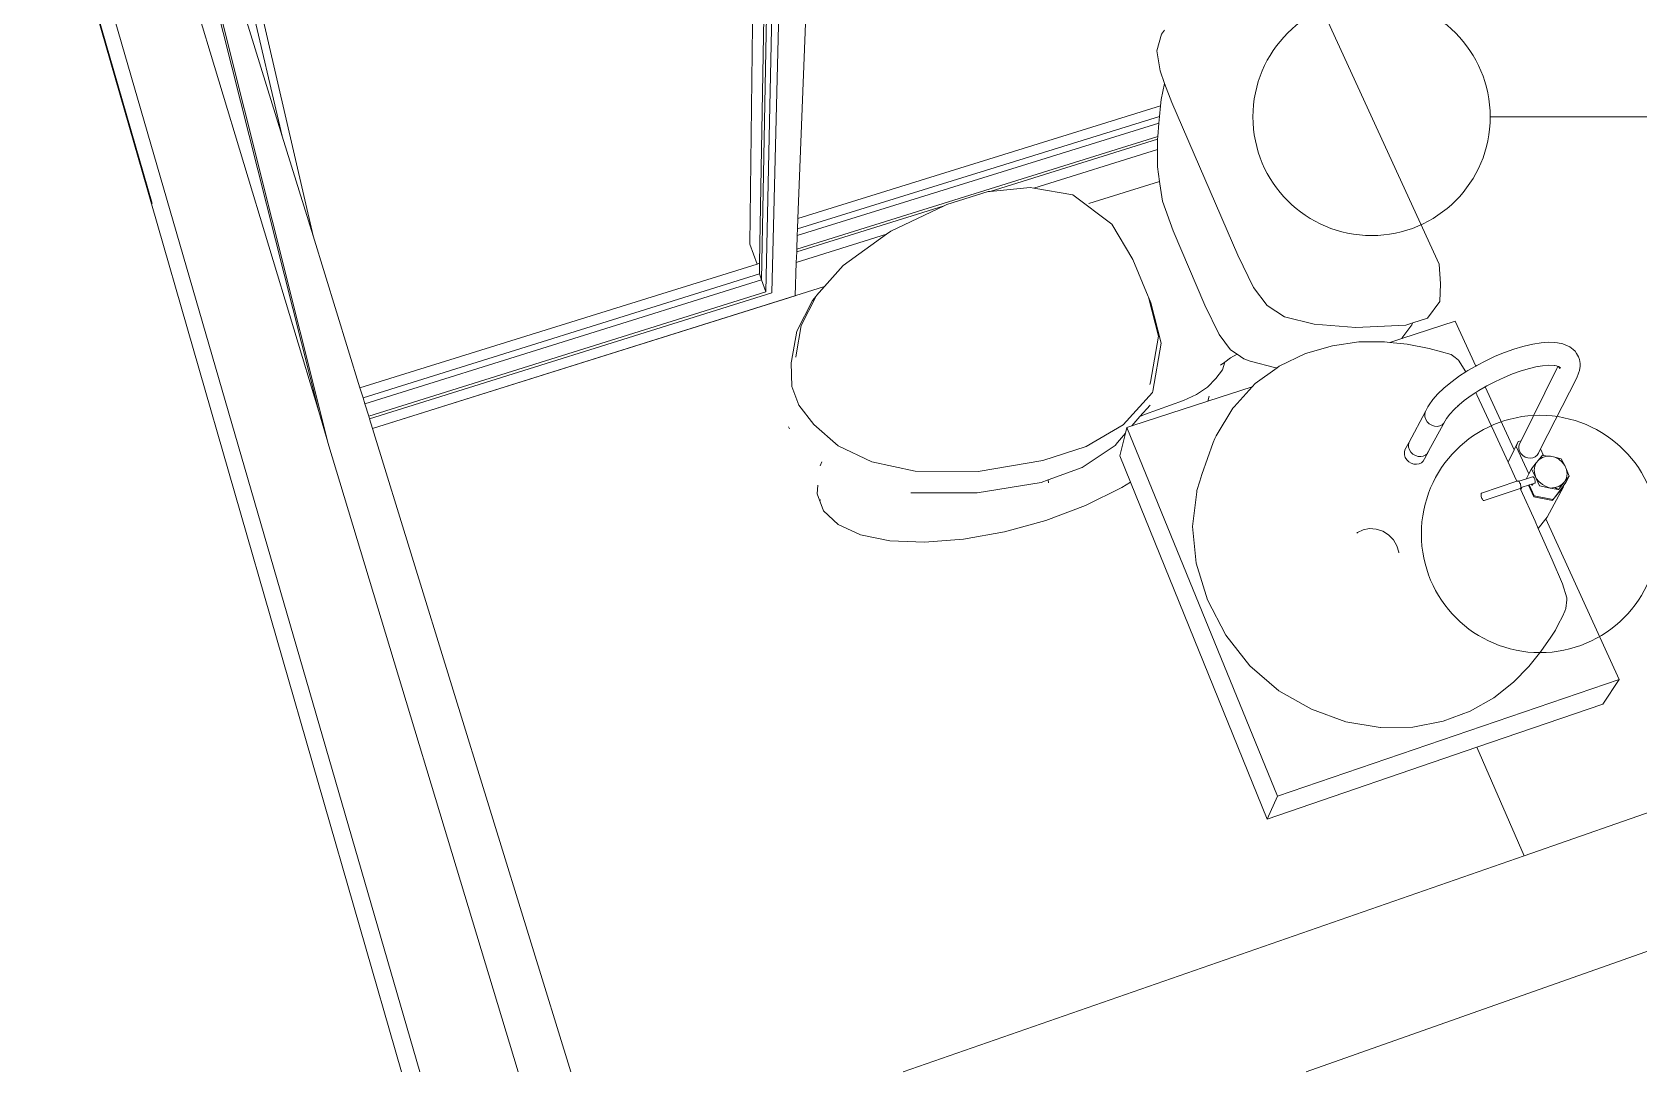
# Model space of a CAD drawing. Header units: millimetres. Extents: x 1634676 to 2568129, y -408635 to -190573.
# Drawn here: x 2500426 to 2507133, y -338262 to -333923 of the extents above; entities that cross this region are included whole.
import ezdxf

# ---------------------------------------------------------------- set-up
doc = ezdxf.new("R2010")
doc.units = ezdxf.units.MM
doc.header["$MEASUREMENT"] = 0
doc.layers.add('thin', color=250, linetype='Continuous', lineweight=5)

msp = doc.modelspace()

# ---------------------------------------------------------------- linework, layer by layer
at = {"layer": 'thin'}
for p, q in [((2503513.6, -335010.6), (2503592, -331820.8)), ((2503462.4, -334887.9), (2503514.6, -331865.1)), ((2503470.8, -334957.4), (2503528.3, -331861.2)), ((2503489.1, -335007.4), (2503556, -331853.4)), ((2501622.4, -335506.6), (2500819.1, -332322.8)), ((2501661.2, -335635), (2500871.5, -332492.8)), ((2500893, -332486.8), (2501470.5, -334357.5)), ((2501043, -332538), (2501470.5, -334357.5)), ((2500426.3, -332685.5), (2502045.2, -338261.8)), ((2503690.1, -332931.6), (2503623, -334700.6)), ((2503422, -334807.7), (2503443, -333003.9)), ((2500907.5, -334581.1), (2500537.4, -333296.4)), ((2500538.7, -333296), (2500908.9, -334580.7)), ((2500558.9, -333360.9), (2500927.1, -334638.6)), ((2501333, -333621.9), (2501598.7, -334773.2)), ((2501622.4, -335506.6), (2501075.5, -333697.3)), ((2505735.3, -333662.6), (2506299.2, -334891.3)), ((2505152.7, -333915.4), (2505140.2, -333931.4)), ((2505120.8, -334001.5), (2505140.2, -333931.4)), ((2505134.4, -334085.5), (2505120.8, -334001.5)), ((2505153.5, -334137.2), (2505134.4, -334085.5)), ((2505153.5, -334137.2), (2505138.6, -334204.4)), ((2505183.1, -334217.3), (2505153.5, -334137.2)), ((2503623, -334700.6), (2505136.2, -334230.8)), ((2505136.2, -334230.8), (2505132.2, -334275)), ((2505138.6, -334204.4), (2505136.2, -334230.8)), ((2505183.1, -334217.3), (2505458.7, -334854.5)), ((2503620.2, -334772.6), (2505129.7, -334302.8)), ((2503621.3, -334744.8), (2505132.2, -334275)), ((2505129.7, -334302.8), (2505124.6, -334358.7)), ((2505132.2, -334275), (2505129.7, -334302.8)), ((2506512.5, -334277), (2509196.1, -334277)), ((2501470.5, -334357.5), (2501598.7, -334773.2)), ((2503618.1, -334828.4), (2505124.6, -334358.7)), ((2504425.3, -334587.7), (2505123.7, -334369.9)), ((2505124.6, -334358.7), (2505123.7, -334369.6)), ((2505123.7, -334369.6), (2505123.7, -334369.9)), ((2505123.7, -334369.9), (2505123.9, -334413.1)), ((2504607.5, -334574.4), (2505123.9, -334413.1)), ((2505123.9, -334413.1), (2505124.2, -334485.8)), ((2505124.2, -334485.8), (2505131.7, -334546.4)), ((2500924.4, -334639.5), (2500907.5, -334581.1)), ((2500908.9, -334580.7), (2500927.1, -334638.6)), ((2504243.8, -334642.6), (2504417.1, -334588.5)), ((2504417.1, -334588.5), (2504425.3, -334587.7)), ((2504425.3, -334587.7), (2504591.6, -334571.7)), ((2504591.6, -334571.7), (2504607.5, -334574.4)), ((2504607.5, -334574.4), (2504770.6, -334601.9)), ((2505131.7, -334546.4), (2504837, -334638.8)), ((2505131.7, -334546.4), (2505132.9, -334556)), ((2505132.9, -334556), (2505144.4, -334628.3)), ((2501967.9, -338261.8), (2500924.4, -334639.5)), ((2503617.7, -334839.6), (2504233.2, -334647.6)), ((2504010.1, -334753.9), (2504233.2, -334647.6)), ((2504233.2, -334647.6), (2504243.8, -334642.6)), ((2504770.6, -334601.9), (2504932.7, -334725.3)), ((2505144.4, -334628.3), (2505189.6, -334752.6)), ((2503623, -334700.6), (2503621.3, -334744.8)), ((2504932.7, -334725.3), (2505020.4, -334872.4)), ((2501598.7, -334773.2), (2501794.7, -335408)), ((2503616, -334884), (2503993, -334766.3)), ((2503620.2, -334772.6), (2503618.1, -334828.4)), ((2503621.3, -334744.8), (2503620.2, -334772.6)), ((2503811.7, -334896.8), (2503993, -334766.3)), ((2503993, -334766.3), (2504010.1, -334753.9)), ((2505189.6, -334752.6), (2505321.1, -335062)), ((2503452.6, -334891), (2503422, -334807.7)), ((2503617.7, -334839.6), (2503616, -334884)), ((2503618.1, -334828.4), (2503617.7, -334839.6)), ((2505458.7, -334854.5), (2505525, -334988.3)), ((2501794.7, -335408), (2503452.6, -334891)), ((2503452.6, -334891), (2503462.4, -334887.9)), ((2503461.7, -334932.5), (2503462.4, -334887.9)), ((2503616, -334884), (2503610.7, -335023.5)), ((2503733.4, -334985), (2503811.7, -334896.8)), ((2505085.1, -335027), (2505020.4, -334872.4)), ((2506299.2, -334891.3), (2506304.6, -334974.2)), ((2501807.4, -335449.1), (2503461.7, -334932.5)), ((2501815.3, -335474.9), (2503470.8, -334957.4)), ((2503733.4, -334985), (2501846.8, -335576.9)), ((2503470.8, -334957.4), (2503461.7, -334932.5)), ((2503489.1, -335007.4), (2503470.8, -334957.4)), ((2503699.8, -335022.8), (2503733.4, -334985)), ((2505525, -334988.3), (2505581.6, -335064.6)), ((2506304.6, -334974.2), (2506302.5, -335047.2)), ((2501831.3, -335526.5), (2503489.1, -335007.4)), ((2501834.4, -335536.6), (2503513.6, -335010.6)), ((2503610.7, -335023.5), (2501846.8, -335576.8)), ((2503683, -335043), (2503617.5, -335171.4)), ((2503636.1, -335147.7), (2503698.4, -335025.7)), ((2503698.4, -335025.7), (2503683, -335043)), ((2503698.4, -335025.7), (2503699.8, -335022.8)), ((2505085.8, -335029.9), (2505085.1, -335027)), ((2505085.8, -335029.9), (2505095.2, -335052.3)), ((2505127.4, -335192.1), (2505085.8, -335029.9)), ((2505095.2, -335052.3), (2505138.6, -335221.3)), ((2505381.4, -335185.5), (2505321.1, -335062)), ((2506250.6, -335116.9), (2506302.5, -335047.2)), ((2505581.6, -335064.6), (2505653.5, -335111)), ((2505653.5, -335111), (2505776.9, -335142.5)), ((2506366.3, -335129.4), (2506143.1, -335201.7)), ((2506188.8, -335136.9), (2506250.6, -335116.9)), ((2506451.9, -335316.6), (2506366.3, -335129.4)), ((2503617.5, -335171.4), (2503595.4, -335296.6)), ((2503614.8, -335269.4), (2503636.1, -335147.7)), ((2505094.3, -335384.6), (2505127.4, -335192.1)), ((2505428.4, -335249.6), (2505381.4, -335185.5)), ((2505776.9, -335142.5), (2505952.1, -335155.5)), ((2505952.1, -335155.5), (2506160.4, -335146.1)), ((2506147.9, -335195.4), (2506143.1, -335201.7)), ((2506147.9, -335195.4), (2506185.6, -335144.9)), ((2506160.4, -335146.1), (2506188.8, -335136.9)), ((2506188.8, -335136.9), (2506185.6, -335144.9)), ((2505138.6, -335221.3), (2505104.3, -335421)), ((2505456.3, -335267.8), (2505428.4, -335249.6)), ((2505741, -335265), (2505853.4, -335232)), ((2505853.4, -335232), (2505964.5, -335216.2)), ((2505964.5, -335216.2), (2505966.2, -335216.1)), ((2506071, -335215.6), (2505966.2, -335216.1)), ((2506093.1, -335217.9), (2506071, -335215.6)), ((2506143.1, -335201.7), (2506093.1, -335217.9)), ((2506165.9, -335225.4), (2506093.1, -335217.9)), ((2506165.9, -335225.4), (2506257.4, -335242.9)), ((2506257.4, -335242.9), (2506309.6, -335256.9)), ((2506349.8, -335268.6), (2506309.6, -335256.9)), ((2506572.4, -335259.9), (2506533.2, -335276)), ((2506611.1, -335246.2), (2506572.4, -335259.9)), ((2506648.5, -335235.1), (2506611.1, -335246.2)), ((2506648.5, -335235.1), (2506654.3, -335233.7)), ((2506691, -335225.2), (2506654.3, -335233.7)), ((2506725, -335219.8), (2506691, -335225.2)), ((2506755.8, -335217.6), (2506725, -335219.8)), ((2506782.7, -335218.6), (2506755.8, -335217.6)), ((2506782.7, -335218.6), (2506792.7, -335220)), ((2506816, -335224.3), (2506792.7, -335220)), ((2506834.5, -335231.8), (2506816, -335224.3)), ((2506834.5, -335231.8), (2506844.5, -335236.6)), ((2506858.2, -335247.2), (2506844.5, -335236.6)), ((2506858.2, -335247.2), (2506866.7, -335254.9)), ((2506866.7, -335254.9), (2506872.8, -335264.7)), ((2506881.1, -335278.4), (2506872.8, -335264.7)), ((2503595.4, -335296.6), (2503595.2, -335302.6)), ((2503595.2, -335302.6), (2503597.6, -335401.7)), ((2503614.8, -335269.4), (2503614.4, -335279)), ((2505386.1, -335313.5), (2505404.1, -335300.6)), ((2505394.7, -335332.1), (2505404.1, -335300.6)), ((2505404.1, -335300.6), (2505428.3, -335283.1)), ((2505428.3, -335283.1), (2505456.3, -335267.8)), ((2505484.2, -335286), (2505456.3, -335267.8)), ((2505510.5, -335296), (2505484.2, -335286)), ((2505617.4, -335323.5), (2505510.5, -335296)), ((2505531.3, -335390.1), (2505622.6, -335323.9)), ((2505617.4, -335323.5), (2505622.6, -335323.9)), ((2505622.6, -335323.9), (2505632.1, -335317)), ((2505632.1, -335317), (2505741, -335265)), ((2506349.8, -335268.6), (2506350, -335268.7)), ((2506366.3, -335281.3), (2506349.8, -335268.6)), ((2506350, -335268.7), (2506366.3, -335281.3)), ((2506379.7, -335291.6), (2506366.3, -335281.3)), ((2506379.7, -335291.6), (2506380, -335291.9)), ((2506379.9, -335291.8), (2506380, -335291.9)), ((2506380, -335291.9), (2506410.8, -335341.2)), ((2506451.9, -335316.6), (2506419.2, -335335.7)), ((2506455.9, -335314.3), (2506451.9, -335316.6)), ((2506494.1, -335294.3), (2506455.9, -335314.3)), ((2506533.2, -335276), (2506494.1, -335294.3)), ((2506641.3, -335628.2), (2506790.5, -335327.2)), ((2506676.2, -335326.6), (2506641.8, -335336.8)), ((2506702.9, -335320.3), (2506676.2, -335326.6)), ((2506731.1, -335315.8), (2506702.9, -335320.3)), ((2506708.9, -335318.9), (2506702.9, -335320.3)), ((2506757.5, -335313.7), (2506731.1, -335315.8)), ((2506778.8, -335314.4), (2506757.5, -335313.7)), ((2506789.5, -335316.2), (2506778.8, -335314.4)), ((2506780.6, -335314.4), (2506778.8, -335314.4)), ((2506794.1, -335318), (2506789.5, -335316.2)), ((2506790.5, -335327.2), (2506794.1, -335318)), ((2506794, -335321.4), (2506794.5, -335318.2)), ((2506794.5, -335318.2), (2506794.1, -335318)), ((2506794.5, -335317), (2506794.6, -335316.9)), ((2506797.1, -335319.2), (2506794.5, -335318.2)), ((2506794.6, -335317), (2506794.6, -335316.9)), ((2506795.7, -335317.2), (2506795.7, -335317.1)), ((2506796, -335317.2), (2506796, -335317.1)), ((2506796.8, -335317.3), (2506796.8, -335317.3)), ((2506798.2, -335320.1), (2506797.1, -335319.2)), ((2506804.5, -335322.1), (2506797.1, -335319.2)), ((2506803.1, -335327.6), (2506798.2, -335320.1)), ((2506805.1, -335325.2), (2506798.2, -335320.1)), ((2506881.1, -335278.4), (2506884.4, -335289.6)), ((2506887.2, -335305.9), (2506884.4, -335289.6)), ((2506884.5, -335335.7), (2506887.3, -335317.4)), ((2506887.2, -335305.9), (2506887.3, -335317.4)), ((2505094.3, -335384.6), (2505091.9, -335394.1)), ((2505332.5, -335404.8), (2505367.3, -335368)), ((2505367.3, -335368), (2505394.7, -335332.1)), ((2505518.8, -335403.8), (2505531.3, -335390.1)), ((2506348.7, -335384.9), (2506319.5, -335409)), ((2506353.2, -335381.2), (2506348.7, -335384.9)), ((2506384.8, -335358.2), (2506353.2, -335381.2)), ((2506410.8, -335341.2), (2506384.8, -335358.2)), ((2506419.2, -335335.7), (2506410.8, -335341.2)), ((2506533.9, -335381.1), (2506498.7, -335399.5)), ((2506570, -335364.4), (2506533.9, -335381.1)), ((2506606.1, -335349.5), (2506570, -335364.4)), ((2506641.8, -335336.8), (2506606.1, -335349.5)), ((2506722.3, -335662.3), (2506873.9, -335365.7)), ((2506873.9, -335365.7), (2506881.6, -335346.4)), ((2506884.5, -335335.7), (2506881.6, -335346.4)), ((2501794.7, -335408), (2501807.4, -335449.1)), ((2501807.4, -335449.1), (2501815.3, -335474.9)), ((2503626.2, -335479.9), (2503597.6, -335401.7)), ((2505102.8, -335427), (2504980.5, -335561.4)), ((2505333.3, -335463.8), (2505017, -335566.3)), ((2505069.1, -335519.4), (2505231.7, -335460.5)), ((2505104.3, -335421), (2505102.8, -335427)), ((2505231.7, -335460.5), (2505286.9, -335435.7)), ((2505286.9, -335435.7), (2505332.5, -335404.8)), ((2505518.8, -335403.8), (2505333.3, -335463.8)), ((2505333.3, -335463.8), (2505339.7, -335442.1)), ((2505443.3, -335486.4), (2505518.8, -335403.8)), ((2506273.5, -335455.9), (2506257.5, -335478)), ((2506294.3, -335432.8), (2506273.5, -335455.9)), ((2506319.5, -335409), (2506294.3, -335432.8)), ((2506403.8, -335460.9), (2506382.3, -335478.4)), ((2506433, -335439.7), (2506403.8, -335460.9)), ((2506452.5, -335427.2), (2506433, -335439.7)), ((2506464.8, -335419.2), (2506452.5, -335427.2)), ((2506456.4, -335435.3), (2506452.5, -335427.2)), ((2506456.9, -335436.2), (2506456.4, -335435.3)), ((2506527.8, -335588.5), (2506456.9, -335436.2)), ((2506491.7, -335403.6), (2506464.8, -335419.2)), ((2506498.7, -335399.5), (2506491.7, -335403.6)), ((2506612.1, -335666.5), (2506491.7, -335403.6)), ((2501661.2, -335635), (2501622.4, -335506.6)), ((2501815.3, -335474.9), (2501831.3, -335526.5)), ((2501831.3, -335526.5), (2501834.4, -335536.6)), ((2503689.8, -335560.6), (2503626.2, -335479.9)), ((2505050.5, -335527.8), (2505017, -335566.3)), ((2505092.4, -335479.7), (2505050.5, -335527.8)), ((2505050.5, -335527.8), (2505069.1, -335519.4)), ((2505368.3, -335608.3), (2505438.7, -335491.8)), ((2505443.3, -335486.4), (2505438.7, -335491.8)), ((2506173.7, -335634), (2506241.6, -335507)), ((2506241.6, -335507), (2506239.2, -335517.3)), ((2506239.2, -335517.3), (2506239.9, -335528.3)), ((2506239.9, -335528.3), (2506243.4, -335539.1)), ((2506252.4, -335486.8), (2506241.6, -335507)), ((2506257.5, -335478), (2506252.4, -335486.8)), ((2506343.4, -335517.6), (2506330.3, -335535.3)), ((2506361.4, -335497.9), (2506343.4, -335517.6)), ((2506382.3, -335478.4), (2506361.4, -335497.9)), ((2506382.3, -335478.4), (2506377.7, -335482.1)), ((2501834.4, -335536.6), (2501846.8, -335576.8)), ((2501846.8, -335576.8), (2501846.8, -335576.9)), ((2501846.8, -335576.9), (2502675.5, -338261.8)), ((2503587.2, -335578.1), (2503582.8, -335570.8)), ((2503791.3, -335649.1), (2503689.8, -335560.6)), ((2504980.5, -335561.4), (2504826.3, -335652.4)), ((2504990.1, -335597.1), (2504956.9, -335635.2)), ((2504966.9, -335691.1), (2504990.1, -335597.1)), ((2504990.1, -335597.1), (2504996, -335573)), ((2505017, -335566.3), (2504996, -335573)), ((2504996, -335573), (2505623.9, -337111.8)), ((2506243.4, -335539.1), (2506249.7, -335549.1)), ((2506249.7, -335549.1), (2506258.2, -335557.6)), ((2506255.1, -335672.2), (2506324.6, -335545.7)), ((2506258.2, -335557.6), (2506268.5, -335563.9)), ((2506268.5, -335563.9), (2506279.7, -335567.6)), ((2506279.7, -335567.6), (2506291.2, -335568.5)), ((2506291.2, -335568.5), (2506302.1, -335566.6)), ((2506302.1, -335566.6), (2506311.7, -335561.9)), ((2506311.7, -335561.9), (2506319.4, -335554.8)), ((2506319.4, -335554.8), (2506324.6, -335545.7)), ((2506330.3, -335535.3), (2506324.6, -335545.7)), ((2506330.3, -335535.3), (2506329.5, -335536.4)), ((2506527.8, -335588.5), (2506586.9, -335717.3)), ((2501661.2, -335635.1), (2501661.2, -335635)), ((2501661.2, -335635.1), (2502455.2, -338261.8)), ((2503931.3, -335716.1), (2503791.3, -335649.1)), ((2504826.3, -335652.4), (2504645.6, -335710.9)), ((2504946.4, -335647.8), (2504808.8, -335740)), ((2504946.4, -335647.8), (2504956.9, -335635.2)), ((2505356.4, -335636.2), (2505309.3, -335769)), ((2505362.9, -335619.1), (2505356.4, -335636.2)), ((2505362.9, -335619.1), (2505368.3, -335608.3)), ((2506156.5, -335666.3), (2506154.1, -335676.5)), ((2506173.7, -335634), (2506156.5, -335666.3)), ((2506173.7, -335634), (2506171.3, -335644.3)), ((2506171.3, -335644.3), (2506171.9, -335655.1)), ((2506171.9, -335655.1), (2506175.4, -335665.8)), ((2506175.4, -335665.8), (2506181.5, -335675.6)), ((2506586.9, -335717.3), (2506612.1, -335666.5)), ((2506612.1, -335666.5), (2506629, -335632.2)), ((2506629, -335632.2), (2506620.9, -335652.2)), ((2506673.6, -335767.1), (2506620.9, -335652.2)), ((2506641.3, -335628.2), (2506629, -335632.2)), ((2506631.9, -335651.5), (2506634.6, -335641.6)), ((2506632.1, -335662.1), (2506631.9, -335651.5)), ((2506635.1, -335672.5), (2506632.1, -335662.1)), ((2506634.6, -335641.6), (2506641.3, -335628.2)), ((2506713.5, -335679.6), (2506722.3, -335662.3)), ((2506734.8, -335689.4), (2506722.3, -335662.3)), ((2503722.7, -335716.1), (2503715.9, -335732.8)), ((2504112.1, -335755.3), (2503931.3, -335716.1)), ((2504645.6, -335710.9), (2504375.6, -335757)), ((2504966.9, -335691.1), (2505011.4, -335800.8)), ((2506154.1, -335676.5), (2506154.7, -335687.3)), ((2506154.7, -335687.3), (2506158.1, -335697.9)), ((2506158.1, -335697.9), (2506164.2, -335707.7)), ((2506164.2, -335707.7), (2506172.5, -335716)), ((2506172.5, -335716), (2506182.6, -335722.2)), ((2506181.5, -335675.6), (2506189.9, -335683.9)), ((2506182.6, -335722.2), (2506193.5, -335725.8)), ((2506189.9, -335683.9), (2506199.9, -335690.1)), ((2506193.5, -335725.8), (2506204.8, -335726.8)), ((2506199.9, -335690.1), (2506211, -335693.8)), ((2506204.8, -335726.8), (2506215.5, -335724.8)), ((2506211, -335693.8), (2506222.3, -335694.7)), ((2506215.5, -335724.8), (2506224.9, -335720.2)), ((2506222.3, -335694.7), (2506233, -335692.8)), ((2506224.9, -335720.2), (2506232.4, -335713.2)), ((2506232.4, -335713.2), (2506237.5, -335704.3)), ((2506233, -335692.8), (2506242.5, -335688.1)), ((2506255.1, -335672.2), (2506237.5, -335704.3)), ((2506242.5, -335688.1), (2506250, -335681.1)), ((2506250, -335681.1), (2506255.1, -335672.2)), ((2506586.9, -335717.3), (2506614, -335776.2)), ((2506640.8, -335682.2), (2506635.1, -335672.5)), ((2506648.8, -335690.4), (2506640.8, -335682.2)), ((2506658.5, -335696.5), (2506648.8, -335690.4)), ((2506669.2, -335700.2), (2506658.5, -335696.5)), ((2506680.3, -335701.2), (2506669.2, -335700.2)), ((2506690.9, -335699.5), (2506680.3, -335701.2)), ((2506684.9, -335744.9), (2506704.2, -335721)), ((2506700.4, -335695.1), (2506690.9, -335699.5)), ((2506696, -335750.5), (2506698.4, -335733.8)), ((2506698.4, -335733.8), (2506704.2, -335721)), ((2506708.1, -335688.3), (2506700.4, -335695.1)), ((2506704.2, -335721), (2506705.3, -335718.8)), ((2506705.3, -335718.8), (2506712, -335711.3)), ((2506713.5, -335679.6), (2506708.1, -335688.3)), ((2506712, -335711.3), (2506730.3, -335688.5)), ((2506712, -335711.3), (2506716.2, -335706.5)), ((2506716.2, -335706.5), (2506730.5, -335697.8)), ((2506730.3, -335688.5), (2506734.8, -335689.4)), ((2506730.5, -335697.8), (2506747, -335693.1)), ((2506753.3, -335693), (2506734.8, -335689.4)), ((2506747, -335693.1), (2506753.3, -335693)), ((2506753.3, -335693), (2506764.7, -335692.9)), ((2506764.7, -335692.9), (2506782.4, -335697.1)), ((2506782.4, -335697.1), (2506799, -335705.5)), ((2506782.4, -335697.1), (2506808.8, -335703.9)), ((2506799, -335705.5), (2506813.1, -335717.4)), ((2506824, -335732.2), (2506808.8, -335703.9)), ((2506813.1, -335717.4), (2506824, -335732.2)), ((2506824, -335732.2), (2506830.9, -335748.7)), ((2504375.6, -335757), (2504112.1, -335755.3)), ((2504667.6, -335792.1), (2504637.4, -335803.3)), ((2504808.8, -335740), (2504667.6, -335792.1)), ((2504668.9, -335804.2), (2504667.6, -335792.1)), ((2504975, -335823.7), (2505011.4, -335800.8)), ((2505011.4, -335800.8), (2505581.8, -337207.2)), ((2505300, -335797.1), (2505288.5, -335835.9)), ((2505300, -335797.1), (2505309.3, -335769)), ((2506623.7, -335797.7), (2506475.8, -335846.7)), ((2506614, -335776.2), (2506623.7, -335797.7)), ((2506627.8, -335796.4), (2506623.7, -335797.7)), ((2506629.3, -335796.1), (2506627.8, -335796.4)), ((2506631, -335796.9), (2506629.3, -335796.1)), ((2506631.8, -335797.7), (2506631, -335796.9)), ((2506663.8, -335787.1), (2506631.8, -335797.7)), ((2506632.9, -335798.7), (2506631.8, -335797.7)), ((2506634.8, -335801.4), (2506632.9, -335798.7)), ((2506663.6, -335786.6), (2506673.6, -335767.1)), ((2506663.8, -335787.1), (2506663.6, -335786.6)), ((2506689.2, -335778.7), (2506663.8, -335787.1)), ((2506663.9, -335787.2), (2506663.8, -335787.1)), ((2506673.6, -335767.1), (2506684.9, -335744.9)), ((2506703.9, -335786.4), (2506684.9, -335744.9)), ((2506689.2, -335778.7), (2506689, -335778.9)), ((2506690.5, -335778.4), (2506689.2, -335778.7)), ((2506690.5, -335778.4), (2506692, -335779.1)), ((2506692, -335779.1), (2506693.6, -335780.6)), ((2506695.3, -335782.9), (2506693.6, -335780.6)), ((2506696.8, -335785.8), (2506695.3, -335782.9)), ((2506698.2, -335767.7), (2506696, -335750.5)), ((2506698.1, -335789.1), (2506696.8, -335785.8)), ((2506699.2, -335792.6), (2506698.1, -335789.1)), ((2506698.2, -335767.7), (2506703.9, -335786.4)), ((2506699.9, -335796.1), (2506699.2, -335792.6)), ((2506700.1, -335799.2), (2506699.9, -335796.1)), ((2506699.9, -335801.8), (2506700.1, -335799.2)), ((2506718, -335817), (2506703.9, -335786.4)), ((2506703.9, -335786.4), (2506715.9, -335799.1)), ((2506730.1, -335811.1), (2506715.9, -335799.1)), ((2506822.9, -335799.8), (2506796.9, -335832.3)), ((2506813.1, -335810), (2506822.9, -335799.8)), ((2506842.1, -335775.8), (2506822.9, -335799.8)), ((2506822.9, -335799.8), (2506824, -335797.7)), ((2506823.6, -335798.1), (2506822.9, -335799.8)), ((2506823.7, -335798), (2506823.6, -335798.1)), ((2506830.9, -335782.6), (2506824, -335797.7)), ((2506827.8, -335802.4), (2506842.1, -335775.8)), ((2506830.9, -335748.7), (2506833.2, -335765.9)), ((2506830.9, -335748.7), (2506842.1, -335775.8)), ((2506833.2, -335765.9), (2506830.9, -335782.6)), ((2503703.4, -335849.9), (2503705.5, -335813.5)), ((2503703.4, -335849.9), (2503729.1, -335920.4)), ((2504109.5, -335845.8), (2504094, -335845.2)), ((2504109.5, -335845.8), (2504370.5, -335845.2)), ((2504637.4, -335803.3), (2504370.5, -335845.2)), ((2504822.8, -335898), (2504975, -335823.7)), ((2505287.4, -335841.9), (2505269.2, -335986)), ((2505287.4, -335841.9), (2505288.5, -335835.9)), ((2506474.1, -335850.4), (2506474, -335853.5)), ((2506474, -335853.5), (2506474.3, -335857.2)), ((2506474.7, -335848.1), (2506474.1, -335850.4)), ((2506474.3, -335857.2), (2506475.1, -335861.2)), ((2506475.8, -335846.7), (2506474.7, -335848.1)), ((2506475.1, -335861.2), (2506476.3, -335865.4)), ((2506476.3, -335865.4), (2506477.9, -335869.3)), ((2506637.4, -335827.8), (2506486.6, -335877.9)), ((2506636.6, -335804.9), (2506634.8, -335801.4)), ((2506638.2, -335808.8), (2506636.6, -335804.9)), ((2506638.6, -335827.4), (2506637.4, -335827.8)), ((2506637.4, -335827.8), (2506639.8, -335833.1)), ((2506639.4, -335812.9), (2506638.2, -335808.8)), ((2506638.6, -335827.4), (2506639.7, -335826.1)), ((2506640.2, -335817), (2506639.4, -335812.9)), ((2506639.7, -335826.1), (2506640.3, -335824.2)), ((2506639.8, -335833.1), (2506645.2, -335822.6)), ((2506639.8, -335833.1), (2506699.4, -335964.6)), ((2506640.6, -335820.7), (2506640.2, -335817)), ((2506645.2, -335822.6), (2506640.3, -335824.2)), ((2506640.3, -335824.2), (2506640.4, -335823.8)), ((2506640.4, -335823.8), (2506640.6, -335820.7)), ((2506672.4, -335813.5), (2506645.2, -335822.6)), ((2506675.5, -335812.5), (2506672.4, -335813.5)), ((2506694.5, -335861.8), (2506672.4, -335813.5)), ((2506684.7, -335809.5), (2506675.5, -335812.5)), ((2506696.4, -335858.3), (2506675.5, -335812.5)), ((2506689.7, -335807.8), (2506684.7, -335809.5)), ((2506685.4, -335810.9), (2506684.7, -335809.5)), ((2506686.4, -335812.3), (2506685.4, -335810.9)), ((2506687.3, -335813.2), (2506686.4, -335812.3)), ((2506687.3, -335813.2), (2506688.2, -335813.6)), ((2506689, -335813.5), (2506688.2, -335813.6)), ((2506689.5, -335812.9), (2506689, -335813.5)), ((2506689.9, -335811.7), (2506689.5, -335812.9)), ((2506698.4, -335804.9), (2506689.7, -335807.8)), ((2506689.7, -335807.9), (2506689.7, -335807.8)), ((2506689.7, -335807.9), (2506689.8, -335808.4)), ((2506689.8, -335808.4), (2506690, -335810.2)), ((2506690, -335810.2), (2506689.9, -335811.7)), ((2506772.4, -335877.2), (2506694.5, -335861.8)), ((2506774.3, -335873.6), (2506696.4, -335858.3)), ((2506698.4, -335804.9), (2506699.4, -335803.8)), ((2506699.4, -335803.8), (2506699.9, -335801.8)), ((2506763.3, -335825.9), (2506718, -335817)), ((2506746.6, -335819.5), (2506730.1, -335811.1)), ((2506763.3, -335825.9), (2506746.6, -335819.5)), ((2506749.5, -335947.7), (2506817.8, -335820.8)), ((2506782.2, -335823.6), (2506763.3, -335825.9)), ((2506796.4, -335832.4), (2506763.3, -335825.9)), ((2506817.8, -335820.8), (2506772.9, -335877)), ((2506774.8, -335873.5), (2506816.4, -335817.7)), ((2506798.8, -335818.9), (2506782.2, -335823.6)), ((2506782.2, -335823.6), (2506796.9, -335832.3)), ((2506796.4, -335832.4), (2506782.2, -335823.6)), ((2506813.1, -335810), (2506798.8, -335818.9)), ((2506816.4, -335817.7), (2506827.8, -335802.4)), ((2506816.4, -335817.7), (2506817.8, -335820.8)), ((2503715.7, -335875.7), (2503716.8, -335875.3)), ((2503715.7, -335875.6), (2503716.8, -335875.3)), ((2503729.1, -335920.4), (2503790.1, -335978.3)), ((2504656.9, -335960.6), (2504822.8, -335898)), ((2506477.9, -335869.3), (2506479.7, -335872.7)), ((2506479.7, -335872.7), (2506481.6, -335875.5)), ((2506481.6, -335875.5), (2506483.4, -335877.3)), ((2506483.4, -335877.3), (2506485.2, -335878.1)), ((2506485.2, -335878.1), (2506486.6, -335877.9)), ((2506772.9, -335877), (2506772.4, -335877.2)), ((2506774.8, -335873.5), (2506774.3, -335873.6)), ((2503790.1, -335978.3), (2503883.8, -336020.8)), ((2504484.5, -336008.5), (2504656.9, -335960.6)), ((2505269.2, -335986), (2505285.3, -336138.9)), ((2505958.3, -336011.9), (2505982.2, -336000.1)), ((2505982.2, -336000.1), (2506009, -335995.1)), ((2506009, -335995.1), (2506036.9, -335997)), ((2506036.9, -335997), (2506064, -336006)), ((2506699.4, -335964.6), (2506712.5, -335994.1)), ((2506744, -335954.7), (2506712.5, -335994.1)), ((2506712.5, -335994.1), (2506770.9, -336124.8)), ((2506749.5, -335947.7), (2506744, -335954.7)), ((2507050.4, -336624.5), (2506744, -335954.7)), ((2503883.8, -336020.8), (2504006.1, -336045.8)), ((2504006.1, -336045.8), (2504151.5, -336052.1)), ((2504151.5, -336052.1), (2504313.4, -336039.5)), ((2504313.4, -336039.5), (2504484.5, -336008.5)), ((2505958.3, -336011.9), (2505955.4, -336013.9)), ((2506064, -336006), (2506088.5, -336021.2)), ((2506088.5, -336021.2), (2506108.7, -336041.8)), ((2506108.7, -336041.8), (2506123.3, -336066.3)), ((2506123.3, -336066.3), (2506131.1, -336093)), ((2506131.1, -336093), (2506131.5, -336096.5)), ((2506770.9, -336124.8), (2506813.9, -336224.9)), ((2505285.3, -336138.9), (2505332.5, -336292.5)), ((2506813.9, -336224.9), (2506831.9, -336283.6)), ((2505408.3, -336439.4), (2505332.5, -336292.5)), ((2506824.5, -336340.1), (2506828.2, -336328.2)), ((2506831.7, -336291.7), (2506828.2, -336328.2)), ((2506831.7, -336291.7), (2506831.9, -336283.6)), ((2506653.7, -337360.3), (2509568.7, -336346.2)), ((2506784.3, -336418.4), (2506795.5, -336394.8)), ((2506814.4, -336361.3), (2506795.5, -336394.8)), ((2506814.4, -336361.3), (2506824.5, -336340.1)), ((2505408.3, -336439.4), (2505508.4, -336567.6)), ((2506727.1, -336503.3), (2506762.4, -336452.5)), ((2506762.4, -336452.5), (2506784.3, -336418.4)), ((2506673.1, -336570.2), (2506723.3, -336508.2)), ((2506723.3, -336508.2), (2506727.1, -336503.3)), ((2505508.9, -336568.1), (2505508.4, -336567.6)), ((2505630.4, -336671.9), (2505508.9, -336568.1)), ((2506609.2, -336635.8), (2506673.1, -336570.2)), ((2505623.9, -337111.8), (2507050.4, -336624.5)), ((2505766.7, -336749), (2505630.4, -336671.9)), ((2506527.1, -336700.7), (2506609.2, -336635.8)), ((2506983, -336727.3), (2507050.4, -336624.5)), ((2506429, -336756.1), (2506527.1, -336700.7)), ((2506456.5, -336907.6), (2506983, -336727.3)), ((2505766.7, -336749), (2505910, -336800.6)), ((2506053.1, -336824.8), (2505910, -336800.6)), ((2506188.8, -336823.1), (2506315.9, -336798.3)), ((2506315.9, -336798.3), (2506429, -336756.1)), ((2506054.2, -336824.9), (2506053.1, -336824.8)), ((2506188.8, -336823.1), (2506054.2, -336824.9)), ((2505581.8, -337207.2), (2506456.5, -336907.6)), ((2506653.7, -337360.3), (2506456.5, -336907.6)), ((2505581.8, -337207.2), (2505623.9, -337111.8)), ((2508631.6, -337240.2), (2505744.7, -338261.8)), ((2504062.2, -338261.8), (2506653.7, -337360.3))]:
    msp.add_line(p, q, dxfattribs=at)
for centre in [(2506017.2, -334277), (2506720.1, -336017.4)]:
    msp.add_circle(centre, 495.2, dxfattribs=at)

doc.saveas('drawing.dxf')
